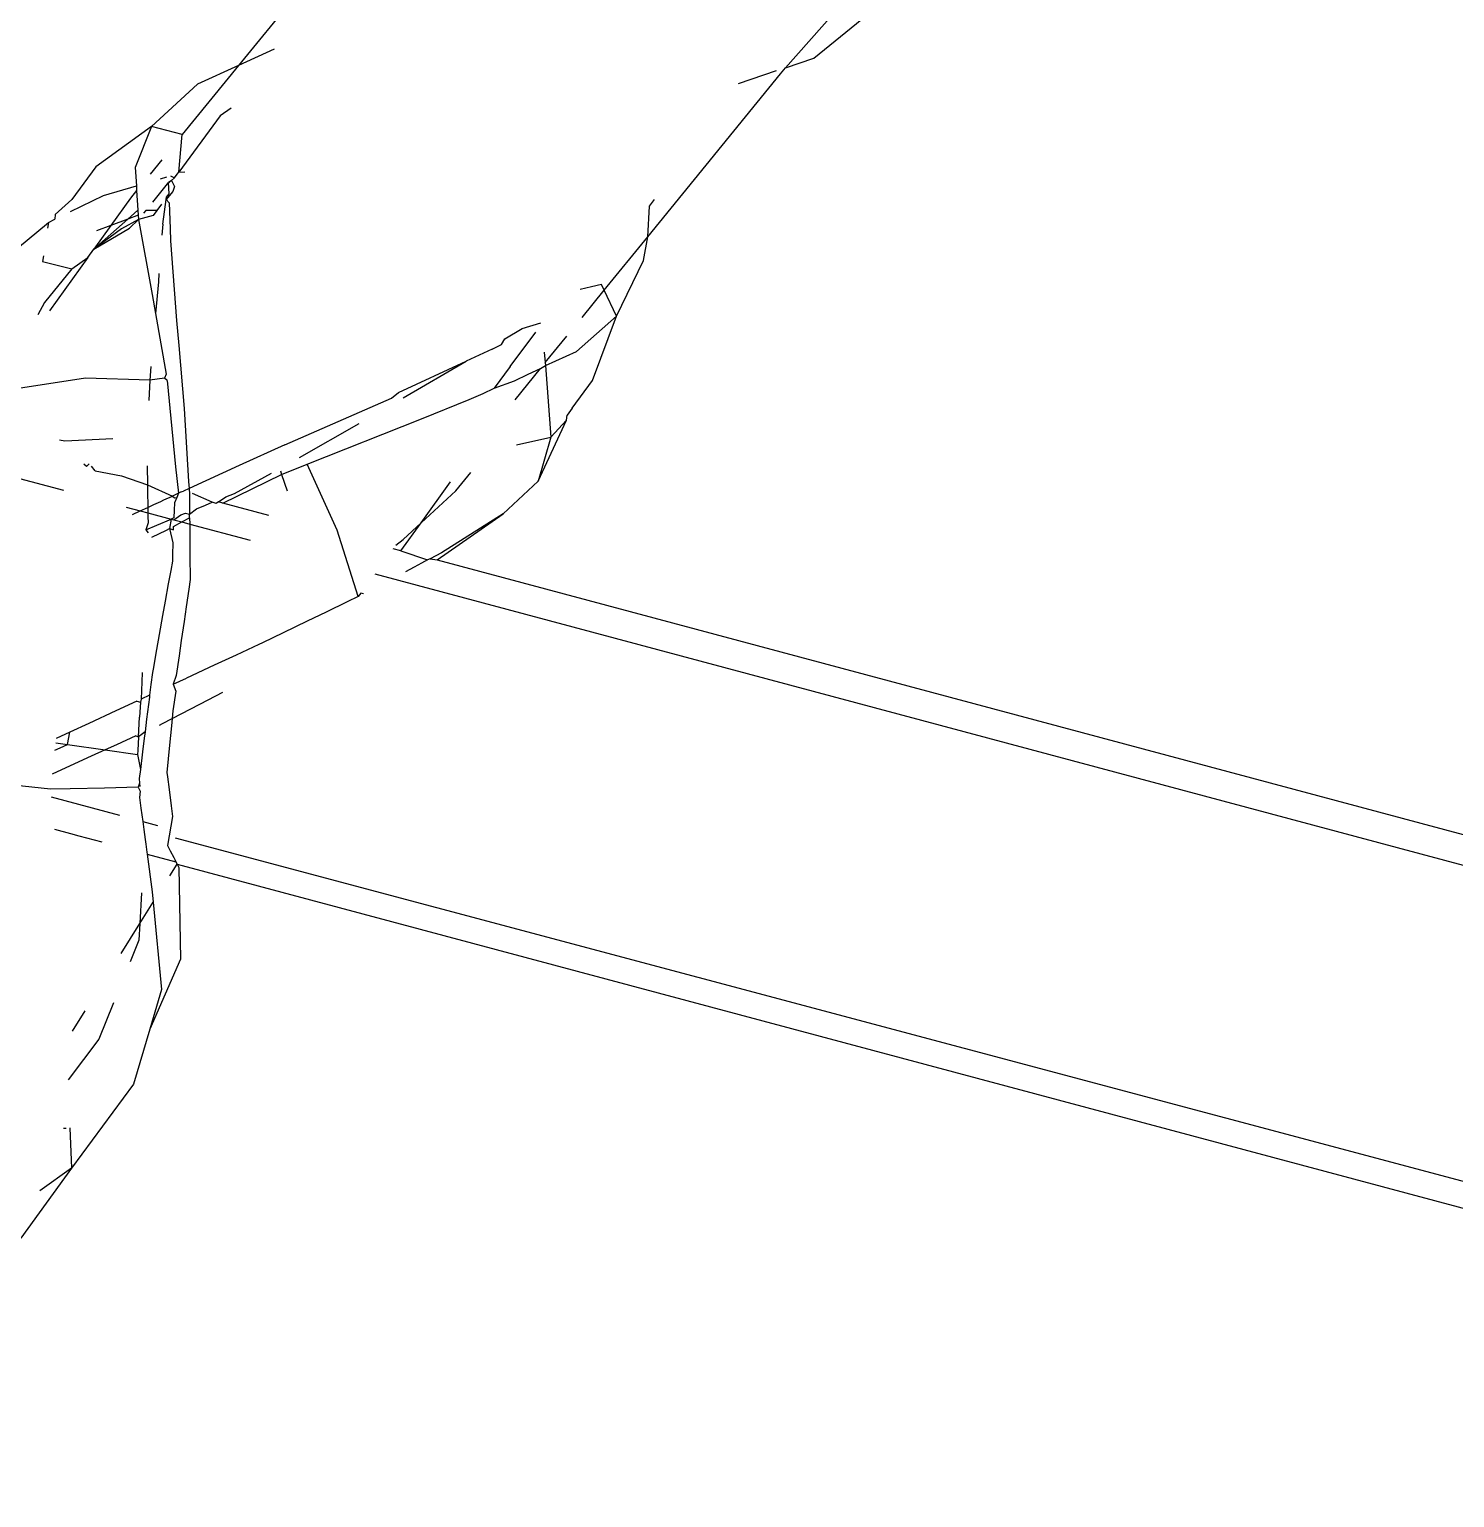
# Model space of a CAD drawing. Header units: inches. Extents: x 3324238 to 135265466, y -1036581 to 20094598.
# Drawn here: x 3354727.802 to 3354728.609, y -519085.211 to -519084.379 of the extents above; entities that cross this region are included whole.
import ezdxf

# ---------------------------------------------------------------- set-up
doc = ezdxf.new("R2010")
doc.units = ezdxf.units.IN
doc.header["$MEASUREMENT"] = 0
doc.layers.add('FURNITURE', color=32, linetype='Continuous', lineweight=13)

msp = doc.modelspace()

# ---------------------------------------------------------------- linework, layer by layer
for p, q in [((3354728.04428, -519084.24732, 0.00267), (3354727.92007, -519084.39981, 0.00267)), ((3354728.22974, -519084.40109, 0.00267), (3354728.27261, -519084.35275, 0.00267)), ((3354728.24574, -519084.39575, 0.00267), (3354728.29396, -519084.35653, 0.00267)), ((3354727.94016, -519084.39057, 0.00267), (3354727.92007, -519084.39981, 0.00267)), ((3354728.22974, -519084.40109, 0.00267), (3354728.24574, -519084.39575, 0.00267)), ((3354727.92007, -519084.39981, 0.00267), (3354727.88818, -519084.43897, 0.00267)), ((3354727.92007, -519084.39981, 0.00267), (3354727.89687, -519084.4105, 0.00267)), ((3354728.15172, -519084.49689, 0.00267), (3354728.22689, -519084.4046, 0.00267)), ((3354728.20316, -519084.40997, 0.00267), (3354728.22475, -519084.40276, 0.00267)), ((3354728.22689, -519084.4046, 0.00267), (3354728.22974, -519084.40109, 0.00267)), ((3354727.89687, -519084.4105, 0.00267), (3354727.87078, -519084.43445, 0.00267)), ((3354727.90965, -519084.42845, 0.00267), (3354727.88615, -519084.46025, 0.00267)), ((3354727.91588, -519084.42397, 0.00267), (3354727.90965, -519084.42845, 0.00267)), ((3354727.87078, -519084.43445, 0.00267), (3354727.83916, -519084.45725, 0.00267)), ((3354727.87078, -519084.43445, 0.00267), (3354727.86146, -519084.45768, 0.00267)), ((3354727.88818, -519084.43897, 0.00267), (3354727.87078, -519084.43445, 0.00267)), ((3354727.88615, -519084.46025, 0.00267), (3354727.88818, -519084.43897, 0.00267)), ((3354727.87651, -519084.45329, 0.00267), (3354727.86988, -519084.46144, 0.00267)), ((3354727.83916, -519084.45725, 0.00267), (3354727.82558, -519084.47569, 0.00267)), ((3354727.86146, -519084.45768, 0.00267), (3354727.86214, -519084.46799, 0.00267)), ((3354727.87574, -519084.46405, 0.00267), (3354727.87945, -519084.46298, 0.00267)), ((3354727.88149, -519084.46239, 0.00267), (3354727.88366, -519084.46347, 0.00267)), ((3354727.88366, -519084.46347, 0.00267), (3354727.88521, -519084.46131, 0.00267)), ((3354727.88521, -519084.46131, 0.00267), (3354727.88615, -519084.46025, 0.00267)), ((3354727.88615, -519084.46025, 0.00267), (3354727.88953, -519084.46006, 0.00267)), ((3354727.84347, -519084.47339, 0.00267), (3354727.86214, -519084.46799, 0.00267)), ((3354727.86232, -519084.47072, 0.00267), (3354727.85884, -519084.47499, 0.00267)), ((3354727.86214, -519084.46799, 0.00267), (3354727.86232, -519084.47072, 0.00267)), ((3354727.86232, -519084.47072, 0.00267), (3354727.86304, -519084.48175, 0.00267)), ((3354727.87143, -519084.47718, 0.00267), (3354727.87978, -519084.46691, 0.00267)), ((3354727.88204, -519084.46491, 0.00267), (3354727.87978, -519084.46691, 0.00267)), ((3354727.87978, -519084.46691, 0.00267), (3354727.88042, -519084.46614, 0.00267)), ((3354727.88204, -519084.46491, 0.00267), (3354727.88042, -519084.46614, 0.00267)), ((3354727.88064, -519084.47246, 0.00267), (3354727.88042, -519084.46614, 0.00267)), ((3354727.88279, -519084.47114, 0.00267), (3354727.88068, -519084.47373, 0.00267)), ((3354727.88366, -519084.46347, 0.00267), (3354727.88204, -519084.46491, 0.00267)), ((3354727.88204, -519084.46491, 0.00267), (3354727.88367, -519084.46828, 0.00267)), ((3354727.88367, -519084.46828, 0.00267), (3354727.88279, -519084.47114, 0.00267)), ((3354727.82558, -519084.47569, 0.00267), (3354727.81616, -519084.4842, 0.00267)), ((3354727.82489, -519084.48253, 0.00267), (3354727.84347, -519084.47339, 0.00267)), ((3354727.85884, -519084.47499, 0.00267), (3354727.84776, -519084.49038, 0.00267)), ((3354727.87631, -519084.47841, 0.00267), (3354727.87372, -519084.48196, 0.00267)), ((3354727.87711, -519084.48961, 0.00267), (3354727.87907, -519084.47571, 0.00267)), ((3354727.88068, -519084.47373, 0.00267), (3354727.87907, -519084.47571, 0.00267)), ((3354727.87907, -519084.47571, 0.00267), (3354727.87926, -519084.47435, 0.00267)), ((3354727.87907, -519084.47571, 0.00267), (3354727.88081, -519084.47757, 0.00267)), ((3354727.87926, -519084.47435, 0.00267), (3354727.88064, -519084.47246, 0.00267)), ((3354727.88081, -519084.47757, 0.00267), (3354727.88133, -519084.49222, 0.00267)), ((3354728.15172, -519084.49689, 0.00267), (3354728.15283, -519084.47958, 0.00267)), ((3354728.15172, -519084.49689, 0.00267), (3354728.15283, -519084.47958, 0.00267)), ((3354728.15283, -519084.47958, 0.00267), (3354728.15555, -519084.47582, 0.00267)), ((3354727.81231, -519084.48871, 0.00267), (3354727.81605, -519084.48687, 0.00267)), ((3354727.81616, -519084.4842, 0.00267), (3354727.81605, -519084.48687, 0.00267)), ((3354727.85728, -519084.48685, 0.00267), (3354727.83802, -519084.50393, 0.00267)), ((3354727.85728, -519084.48685, 0.00267), (3354727.84776, -519084.49038, 0.00267)), ((3354727.86339, -519084.48706, 0.00267), (3354727.85382, -519084.49234, 0.00267)), ((3354727.86304, -519084.48175, 0.00267), (3354727.85728, -519084.48685, 0.00267)), ((3354727.86323, -519084.48465, 0.00267), (3354727.85728, -519084.48685, 0.00267)), ((3354727.85827, -519084.49192, 0.00267), (3354727.86339, -519084.48706, 0.00267)), ((3354727.86304, -519084.48175, 0.00267), (3354727.86323, -519084.48465, 0.00267)), ((3354727.86323, -519084.48465, 0.00267), (3354727.86339, -519084.48706, 0.00267)), ((3354727.87165, -519084.48481, 0.00267), (3354727.86339, -519084.48706, 0.00267)), ((3354727.86339, -519084.48706, 0.00267), (3354727.87104, -519084.52946, 0.00267)), ((3354727.86749, -519084.48201, 0.00267), (3354727.86627, -519084.48352, 0.00267)), ((3354727.87372, -519084.48196, 0.00267), (3354727.86749, -519084.48201, 0.00267)), ((3354727.87372, -519084.48196, 0.00267), (3354727.87165, -519084.48481, 0.00267)), ((3354727.79492, -519084.50338, 0.00267), (3354727.81231, -519084.48871, 0.00267)), ((3354727.81231, -519084.48871, 0.00267), (3354727.81183, -519084.49197, 0.00267)), ((3354727.84776, -519084.49038, 0.00267), (3354727.83802, -519084.50393, 0.00267)), ((3354727.83802, -519084.50393, 0.00267), (3354727.85827, -519084.49192, 0.00267)), ((3354727.85382, -519084.49234, 0.00267), (3354727.83802, -519084.50393, 0.00267)), ((3354727.84776, -519084.49038, 0.00267), (3354727.83955, -519084.49343, 0.00267)), ((3354727.87711, -519084.48961, 0.00267), (3354727.87662, -519084.49591, 0.00267)), ((3354727.88133, -519084.49222, 0.00267), (3354727.88157, -519084.49921, 0.00267)), ((3354727.83473, -519084.5085, 0.00267), (3354727.83802, -519084.50393, 0.00267)), ((3354727.88157, -519084.49921, 0.00267), (3354727.88495, -519084.54421, 0.00267)), ((3354728.12709, -519084.52714, 0.00267), (3354728.15172, -519084.49689, 0.00267)), ((3354728.1493, -519084.51022, 0.00267), (3354728.15172, -519084.49689, 0.00267)), ((3354727.80954, -519084.50759, 0.00267), (3354727.80905, -519084.51089, 0.00267)), ((3354727.80905, -519084.51089, 0.00267), (3354727.82562, -519084.51492, 0.00267)), ((3354727.83473, -519084.5085, 0.00267), (3354727.8129, -519084.53883, 0.00267)), ((3354727.82562, -519084.51492, 0.00267), (3354727.83473, -519084.5085, 0.00267)), ((3354728.13406, -519084.54172, 0.00267), (3354728.1493, -519084.51022, 0.00267)), ((3354727.82562, -519084.51492, 0.00267), (3354727.81007, -519084.53405, 0.00267)), ((3354727.87496, -519084.51773, 0.00267), (3354727.8746, -519084.52234, 0.00267)), ((3354727.87104, -519084.52946, 0.00267), (3354727.87294, -519084.54023, 0.00267)), ((3354727.8746, -519084.52234, 0.00267), (3354727.87294, -519084.54023, 0.00267)), ((3354728.11987, -519084.52517, 0.00267), (3354728.11351, -519084.52666, 0.00267)), ((3354728.11458, -519084.5425, 0.00267), (3354728.12709, -519084.52714, 0.00267)), ((3354728.12552, -519084.52385, 0.00267), (3354728.11987, -519084.52517, 0.00267)), ((3354728.12709, -519084.52714, 0.00267), (3354728.12552, -519084.52385, 0.00267)), ((3354728.13406, -519084.54172, 0.00267), (3354728.12709, -519084.52714, 0.00267)), ((3354727.81007, -519084.53405, 0.00267), (3354727.8064, -519084.54107, 0.00267)), ((3354727.87294, -519084.54023, 0.00267), (3354727.879, -519084.57467, 0.00267)), ((3354727.88495, -519084.54421, 0.00267), (3354727.88615, -519084.55839, 0.00267)), ((3354728.0807, -519084.54877, 0.00267), (3354728.09122, -519084.54562, 0.00267)), ((3354728.11139, -519084.56171, 0.00267), (3354728.13406, -519084.54172, 0.00267)), ((3354728.12038, -519084.57828, 0.00267), (3354728.13406, -519084.54172, 0.00267)), ((3354728.06888, -519084.55776, 0.00267), (3354728.07074, -519084.55458, 0.00267)), ((3354728.07074, -519084.55458, 0.00267), (3354728.0807, -519084.54877, 0.00267)), ((3354728.07387, -519084.57032, 0.00267), (3354728.08828, -519084.55084, 0.00267)), ((3354728.09371, -519084.56812, 0.00267), (3354728.10595, -519084.55309, 0.00267)), ((3354727.88615, -519084.55839, 0.00267), (3354727.88917, -519084.5941, 0.00267)), ((3354728.06366, -519084.56042, 0.00267), (3354728.04901, -519084.56723, 0.00267)), ((3354728.06366, -519084.56042, 0.00267), (3354728.06888, -519084.55776, 0.00267)), ((3354728.09313, -519084.56216, 0.00267), (3354728.09371, -519084.56812, 0.00267)), ((3354728.09386, -519084.56964, 0.00267), (3354728.11139, -519084.56171, 0.00267)), ((3354727.87033, -519084.57034, 0.00267), (3354727.86986, -519084.57802, 0.00267)), ((3354728.01067, -519084.58509, 0.00267), (3354728.04901, -519084.56723, 0.00267)), ((3354728.0133, -519084.58813, 0.00267), (3354728.04901, -519084.56723, 0.00267)), ((3354728.07387, -519084.57032, 0.00267), (3354728.06485, -519084.58261, 0.00267)), ((3354728.09106, -519084.57137, 0.00267), (3354728.09386, -519084.56964, 0.00267)), ((3354728.09371, -519084.56812, 0.00267), (3354728.09386, -519084.56964, 0.00267)), ((3354728.09386, -519084.56964, 0.00267), (3354728.09688, -519084.6104, 0.00267)), ((3354727.83344, -519084.57695, 0.00267), (3354727.78559, -519084.58426, 0.00267)), ((3354727.86986, -519084.57802, 0.00267), (3354727.83344, -519084.57695, 0.00267)), ((3354727.86986, -519084.57802, 0.00267), (3354727.86917, -519084.58947, 0.00267)), ((3354727.87801, -519084.57691, 0.00267), (3354727.86986, -519084.57802, 0.00267)), ((3354727.879, -519084.57467, 0.00267), (3354727.87801, -519084.57691, 0.00267)), ((3354727.87964, -519084.5783, 0.00267), (3354727.87801, -519084.57691, 0.00267)), ((3354727.87964, -519084.5783, 0.00267), (3354727.8844, -519084.62703, 0.00267)), ((3354728.06485, -519084.58261, 0.00267), (3354728.07625, -519084.57841, 0.00267)), ((3354728.07625, -519084.57841, 0.00267), (3354728.08406, -519084.5747, 0.00267)), ((3354728.07661, -519084.58911, 0.00267), (3354728.09106, -519084.57137, 0.00267)), ((3354728.08406, -519084.5747, 0.00267), (3354728.09106, -519084.57137, 0.00267)), ((3354728.10896, -519084.59389, 0.00267), (3354728.12038, -519084.57828, 0.00267)), ((3354728.00666, -519084.58823, 0.00267), (3354728.01067, -519084.58509, 0.00267)), ((3354728.0507, -519084.58889, 0.00267), (3354728.05862, -519084.58564, 0.00267)), ((3354728.05862, -519084.58564, 0.00267), (3354728.06485, -519084.58261, 0.00267)), ((3354727.88917, -519084.5941, 0.00267), (3354727.89177, -519084.63547, 0.00267)), ((3354727.94625, -519084.61466, 0.00267), (3354728.00666, -519084.58823, 0.00267)), ((3354728.02358, -519084.60002, 0.00267), (3354728.0507, -519084.58889, 0.00267)), ((3354728.10896, -519084.59389, 0.00267), (3354728.10609, -519084.59781, 0.00267)), ((3354727.95447, -519084.62186, 0.00267), (3354727.98837, -519084.60252, 0.00267)), ((3354727.95879, -519084.62565, 0.00267), (3354728.02358, -519084.60002, 0.00267)), ((3354728.08973, -519084.63524, 0.00267), (3354728.10566, -519084.60074, 0.00267)), ((3354728.09688, -519084.6104, 0.00267), (3354728.10566, -519084.60074, 0.00267)), ((3354728.10566, -519084.60074, 0.00267), (3354728.10609, -519084.59781, 0.00267)), ((3354727.81856, -519084.61188, 0.00267), (3354727.82172, -519084.61237, 0.00267)), ((3354727.82172, -519084.61237, 0.00267), (3354727.84889, -519084.61108, 0.00267)), ((3354728.07747, -519084.61462, 0.00267), (3354728.09688, -519084.6104, 0.00267)), ((3354728.09688, -519084.6104, 0.00267), (3354728.08973, -519084.63524, 0.00267)), ((3354727.94625, -519084.61466, 0.00267), (3354727.92046, -519084.62642, 0.00267)), ((3354727.83394, -519084.62695, 0.00267), (3354727.83245, -519084.62569, 0.00267)), ((3354727.83545, -519084.6254, 0.00267), (3354727.83394, -519084.62695, 0.00267)), ((3354727.83891, -519084.62945, 0.00267), (3354727.83667, -519084.62682, 0.00267)), ((3354727.83891, -519084.62945, 0.00267), (3354727.85372, -519084.63225, 0.00267)), ((3354727.8682, -519084.62649, 0.00267), (3354727.8684, -519084.63735, 0.00267)), ((3354727.8844, -519084.62703, 0.00267), (3354727.88609, -519084.64209, 0.00267)), ((3354727.92046, -519084.62642, 0.00267), (3354727.89202, -519084.63939, 0.00267)), ((3354727.94378, -519084.62946, 0.00267), (3354727.94443, -519084.63142, 0.00267)), ((3354727.94443, -519084.63142, 0.00267), (3354727.95879, -519084.62565, 0.00267)), ((3354727.97583, -519084.66292, 0.00267), (3354727.95879, -519084.62565, 0.00267)), ((3354727.78367, -519084.63042, 0.00267), (3354727.82082, -519084.64037, 0.00267)), ((3354727.85372, -519084.63225, 0.00267), (3354727.8684, -519084.63735, 0.00267)), ((3354727.8684, -519084.63735, 0.00267), (3354727.86844, -519084.63992, 0.00267)), ((3354727.8684, -519084.63735, 0.00267), (3354727.88254, -519084.64371, 0.00267)), ((3354727.89177, -519084.63547, 0.00267), (3354727.89202, -519084.63939, 0.00267)), ((3354727.9112, -519084.64766, 0.00267), (3354727.94443, -519084.63142, 0.00267)), ((3354727.91765, -519084.64218, 0.00267), (3354727.93861, -519084.63078, 0.00267)), ((3354727.94443, -519084.63142, 0.00267), (3354727.94749, -519084.64074, 0.00267)), ((3354728.02339, -519084.6588, 0.00267), (3354728.04009, -519084.63558, 0.00267)), ((3354728.04298, -519084.64065, 0.00267), (3354728.05155, -519084.63025, 0.00267)), ((3354728.08973, -519084.63524, 0.00267), (3354728.0699, -519084.65381, 0.00267)), ((3354727.86844, -519084.63992, 0.00267), (3354727.8685, -519084.64339, 0.00267)), ((3354727.8685, -519084.64339, 0.00267), (3354727.86858, -519084.64757, 0.00267)), ((3354727.87595, -519084.64671, 0.00267), (3354727.87779, -519084.64587, 0.00267)), ((3354727.87779, -519084.64587, 0.00267), (3354727.88254, -519084.64371, 0.00267)), ((3354727.88609, -519084.64209, 0.00267), (3354727.88254, -519084.64371, 0.00267)), ((3354727.88254, -519084.64371, 0.00267), (3354727.88378, -519084.64472, 0.00267)), ((3354727.88507, -519084.64439, 0.00267), (3354727.88369, -519084.64745, 0.00267)), ((3354727.88378, -519084.64472, 0.00267), (3354727.88507, -519084.64439, 0.00267)), ((3354727.88609, -519084.64209, 0.00267), (3354727.88507, -519084.64439, 0.00267)), ((3354727.88756, -519084.64132, 0.00267), (3354727.88609, -519084.64209, 0.00267)), ((3354727.88756, -519084.64132, 0.00267), (3354727.88889, -519084.64081, 0.00267)), ((3354727.89202, -519084.63939, 0.00267), (3354727.88889, -519084.64081, 0.00267)), ((3354727.89202, -519084.63939, 0.00267), (3354727.89222, -519084.64257, 0.00267)), ((3354727.89222, -519084.64257, 0.00267), (3354727.89223, -519084.64373, 0.00267)), ((3354727.89223, -519084.64373, 0.00267), (3354727.89225, -519084.64632, 0.00267)), ((3354727.90515, -519084.6472, 0.00267), (3354727.89389, -519084.64215, 0.00267)), ((3354727.90876, -519084.64701, 0.00267), (3354727.91273, -519084.64415, 0.00267)), ((3354727.91273, -519084.64415, 0.00267), (3354727.91765, -519084.64218, 0.00267)), ((3354728.02339, -519084.6588, 0.00267), (3354728.04298, -519084.64065, 0.00267)), ((3354727.85638, -519084.64989, 0.00267), (3354727.86434, -519084.65203, 0.00267)), ((3354727.85993, -519084.65405, 0.00267), (3354727.86434, -519084.65203, 0.00267)), ((3354727.86434, -519084.65203, 0.00267), (3354727.86862, -519084.65007, 0.00267)), ((3354727.86434, -519084.65203, 0.00267), (3354727.86868, -519084.65319, 0.00267)), ((3354727.86858, -519084.64757, 0.00267), (3354727.86862, -519084.65007, 0.00267)), ((3354727.86862, -519084.65007, 0.00267), (3354727.87204, -519084.6485, 0.00267)), ((3354727.86862, -519084.65007, 0.00267), (3354727.86868, -519084.65319, 0.00267)), ((3354727.86868, -519084.65319, 0.00267), (3354727.88181, -519084.65671, 0.00267)), ((3354727.86868, -519084.65319, 0.00267), (3354727.86871, -519084.65516, 0.00267)), ((3354727.87204, -519084.6485, 0.00267), (3354727.87595, -519084.64671, 0.00267)), ((3354727.88335, -519084.65712, 0.00267), (3354727.88727, -519084.65438, 0.00267)), ((3354727.88354, -519084.6516, 0.00267), (3354727.88339, -519084.65604, 0.00267)), ((3354727.88369, -519084.64745, 0.00267), (3354727.88354, -519084.6516, 0.00267)), ((3354727.88727, -519084.65438, 0.00267), (3354727.88993, -519084.65331, 0.00267)), ((3354727.88993, -519084.65331, 0.00267), (3354727.8923, -519084.65396, 0.00267)), ((3354727.89225, -519084.64632, 0.00267), (3354727.89227, -519084.64975, 0.00267)), ((3354727.89227, -519084.64975, 0.00267), (3354727.8923, -519084.65396, 0.00267)), ((3354727.8923, -519084.65396, 0.00267), (3354727.89618, -519084.6508, 0.00267)), ((3354727.89232, -519084.65595, 0.00267), (3354727.8923, -519084.65396, 0.00267)), ((3354727.89618, -519084.6508, 0.00267), (3354727.90129, -519084.64875, 0.00267)), ((3354727.90129, -519084.64875, 0.00267), (3354727.90515, -519084.6472, 0.00267)), ((3354727.90734, -519084.64778, 0.00267), (3354727.90515, -519084.6472, 0.00267)), ((3354727.90876, -519084.64701, 0.00267), (3354727.90734, -519084.64778, 0.00267)), ((3354727.9112, -519084.64766, 0.00267), (3354727.90876, -519084.64701, 0.00267)), ((3354727.93711, -519084.65461, 0.00267), (3354727.9112, -519084.64766, 0.00267)), ((3354728.03259, -519084.6798, 0.00267), (3354728.0699, -519084.65381, 0.00267)), ((3354728.0699, -519084.65381, 0.00267), (3354728.03491, -519084.67576, 0.00267)), ((3354727.86875, -519084.65882, 0.00267), (3354727.86743, -519084.66283, 0.00267)), ((3354727.86743, -519084.66283, 0.00267), (3354727.87372, -519084.66016, 0.00267)), ((3354727.86871, -519084.65516, 0.00267), (3354727.86875, -519084.65882, 0.00267)), ((3354727.87372, -519084.66016, 0.00267), (3354727.88181, -519084.65671, 0.00267)), ((3354727.87925, -519084.66305, 0.00267), (3354727.88098, -519084.66211, 0.00267)), ((3354727.88181, -519084.65671, 0.00267), (3354727.88098, -519084.66211, 0.00267)), ((3354727.88098, -519084.66211, 0.00267), (3354727.88315, -519084.6627, 0.00267)), ((3354727.88098, -519084.66211, 0.00267), (3354727.88289, -519084.67012, 0.00267)), ((3354727.88339, -519084.65604, 0.00267), (3354727.88181, -519084.65671, 0.00267)), ((3354727.88181, -519084.65671, 0.00267), (3354727.88335, -519084.65712, 0.00267)), ((3354727.88315, -519084.6627, 0.00267), (3354727.88322, -519084.6609, 0.00267)), ((3354727.88322, -519084.6609, 0.00267), (3354727.88792, -519084.65834, 0.00267)), ((3354727.88335, -519084.65712, 0.00267), (3354727.88792, -519084.65834, 0.00267)), ((3354727.88792, -519084.65834, 0.00267), (3354727.89232, -519084.65595, 0.00267)), ((3354727.88792, -519084.65834, 0.00267), (3354727.89235, -519084.65953, 0.00267)), ((3354727.89232, -519084.65595, 0.00267), (3354727.89235, -519084.65953, 0.00267)), ((3354727.89235, -519084.65953, 0.00267), (3354727.92658, -519084.6687, 0.00267)), ((3354727.89235, -519084.65953, 0.00267), (3354727.89239, -519084.66519, 0.00267)), ((3354728.01196, -519084.67468, 0.00267), (3354728.02339, -519084.6588, 0.00267)), ((3354728.01324, -519084.66821, 0.00267), (3354728.02339, -519084.6588, 0.00267)), ((3354727.86743, -519084.66283, 0.00267), (3354727.86882, -519084.66445, 0.00267)), ((3354727.87092, -519084.66691, 0.00267), (3354727.87925, -519084.66305, 0.00267)), ((3354727.88289, -519084.67012, 0.00267), (3354727.88265, -519084.67694, 0.00267)), ((3354727.89239, -519084.66519, 0.00267), (3354727.89245, -519084.67268, 0.00267)), ((3354727.98775, -519084.70058, 0.00267), (3354727.97583, -519084.66292, 0.00267)), ((3354728.00902, -519084.67152, 0.00267), (3354728.01324, -519084.66821, 0.00267)), ((3354727.88265, -519084.67694, 0.00267), (3354727.88253, -519084.6805, 0.00267)), ((3354727.89245, -519084.67268, 0.00267), (3354727.8925, -519084.6796, 0.00267)), ((3354728.01196, -519084.67468, 0.00267), (3354728.00757, -519084.67351, 0.00267)), ((3354728.01196, -519084.67468, 0.00267), (3354728.02711, -519084.67986, 0.00267)), ((3354728.02851, -519084.67912, 0.00267), (3354728.02711, -519084.67986, 0.00267)), ((3354728.03491, -519084.67576, 0.00267), (3354728.02851, -519084.67912, 0.00267)), ((3354728.02851, -519084.67912, 0.00267), (3354728.03259, -519084.6798, 0.00267)), ((3354727.88159, -519084.68577, 0.00267), (3354727.88024, -519084.69327, 0.00267)), ((3354727.88253, -519084.6805, 0.00267), (3354727.88159, -519084.68577, 0.00267)), ((3354727.8925, -519084.6796, 0.00267), (3354727.89257, -519084.68871, 0.00267)), ((3354727.99723, -519084.68762, 0.00267), (3354731.50289, -519085.62665, 0.00267)), ((3354728.01954, -519084.68384, 0.00267), (3354728.01449, -519084.6865, 0.00267)), ((3354728.02371, -519084.68165, 0.00267), (3354728.01954, -519084.68384, 0.00267)), ((3354728.02711, -519084.67986, 0.00267), (3354728.02371, -519084.68165, 0.00267)), ((3354728.03259, -519084.6798, 0.00267), (3354731.47588, -519085.60163, 0.00267)), ((3354727.88024, -519084.69327, 0.00267), (3354727.87847, -519084.70318, 0.00267)), ((3354727.89258, -519084.6909, 0.00267), (3354727.89179, -519084.6964, 0.00267)), ((3354727.89257, -519084.68871, 0.00267), (3354727.89258, -519084.6909, 0.00267)), ((3354727.87847, -519084.70318, 0.00267), (3354727.87701, -519084.71134, 0.00267)), ((3354727.89179, -519084.6964, 0.00267), (3354727.89034, -519084.70636, 0.00267)), ((3354727.98144, -519084.70363, 0.00267), (3354727.9696, -519084.70934, 0.00267)), ((3354727.98775, -519084.70058, 0.00267), (3354727.98144, -519084.70363, 0.00267)), ((3354727.9892, -519084.6986, 0.00267), (3354727.98775, -519084.70058, 0.00267)), ((3354727.99073, -519084.69901, 0.00267), (3354727.9892, -519084.6986, 0.00267)), ((3354727.87701, -519084.71134, 0.00267), (3354727.87509, -519084.72208, 0.00267)), ((3354727.89034, -519084.70636, 0.00267), (3354727.88915, -519084.71463, 0.00267)), ((3354727.9696, -519084.70934, 0.00267), (3354727.95885, -519084.71453, 0.00267)), ((3354727.88915, -519084.71463, 0.00267), (3354727.88758, -519084.72542, 0.00267)), ((3354727.95885, -519084.71453, 0.00267), (3354727.94529, -519084.72108, 0.00267)), ((3354727.87509, -519084.72208, 0.00267), (3354727.87357, -519084.73058, 0.00267)), ((3354727.88758, -519084.72542, 0.00267), (3354727.88634, -519084.73404, 0.00267)), ((3354727.93144, -519084.72776, 0.00267), (3354727.9186, -519084.73373, 0.00267)), ((3354727.93366, -519084.72669, 0.00267), (3354727.93144, -519084.72776, 0.00267)), ((3354727.94529, -519084.72108, 0.00267), (3354727.93366, -519084.72669, 0.00267)), ((3354727.87357, -519084.73058, 0.00267), (3354727.87158, -519084.74173, 0.00267)), ((3354727.88634, -519084.73404, 0.00267), (3354727.88471, -519084.74525, 0.00267)), ((3354727.9186, -519084.73373, 0.00267), (3354727.9063, -519084.73944, 0.00267)), ((3354727.86546, -519084.74364, 0.00267), (3354727.86516, -519084.74893, 0.00267)), ((3354727.87124, -519084.7436, 0.00267), (3354727.87041, -519084.75035, 0.00267)), ((3354727.87158, -519084.74173, 0.00267), (3354727.87124, -519084.7436, 0.00267)), ((3354727.88471, -519084.74525, 0.00267), (3354727.88301, -519084.75026, 0.00267)), ((3354727.9063, -519084.73944, 0.00267), (3354727.89048, -519084.74679, 0.00267)), ((3354727.86516, -519084.74893, 0.00267), (3354727.86485, -519084.75869, 0.00267)), ((3354727.87041, -519084.75035, 0.00267), (3354727.86965, -519084.75646, 0.00267)), ((3354727.88456, -519084.75418, 0.00267), (3354727.8828, -519084.76533, 0.00267)), ((3354727.88301, -519084.75026, 0.00267), (3354727.89048, -519084.74679, 0.00267)), ((3354727.88301, -519084.75026, 0.00267), (3354727.88456, -519084.75418, 0.00267)), ((3354727.86235, -519084.75985, 0.00267), (3354727.85062, -519084.76527, 0.00267)), ((3354727.86235, -519084.75985, 0.00267), (3354727.8645, -519084.76043, 0.00267)), ((3354727.8645, -519084.76043, 0.00267), (3354727.86402, -519084.76889, 0.00267)), ((3354727.86485, -519084.75869, 0.00267), (3354727.8645, -519084.76043, 0.00267)), ((3354727.86965, -519084.75646, 0.00267), (3354727.86485, -519084.75869, 0.00267)), ((3354727.86901, -519084.76164, 0.00267), (3354727.86798, -519084.76997, 0.00267)), ((3354727.86951, -519084.75763, 0.00267), (3354727.86901, -519084.76164, 0.00267)), ((3354727.86965, -519084.75646, 0.00267), (3354727.86951, -519084.75763, 0.00267)), ((3354727.88796, -519084.76671, 0.00267), (3354727.90273, -519084.7591, 0.00267)), ((3354727.90273, -519084.7591, 0.00267), (3354727.91119, -519084.75474, 0.00267)), ((3354727.85062, -519084.76527, 0.00267), (3354727.83521, -519084.77238, 0.00267)), ((3354727.86339, -519084.77993, 0.00267), (3354727.86402, -519084.76889, 0.00267)), ((3354727.86798, -519084.76997, 0.00267), (3354727.8671, -519084.7771, 0.00267)), ((3354727.87694, -519084.77239, 0.00267), (3354727.8824, -519084.76958, 0.00267)), ((3354727.8824, -519084.76958, 0.00267), (3354727.882, -519084.77376, 0.00267)), ((3354727.8828, -519084.76533, 0.00267), (3354727.8824, -519084.76958, 0.00267)), ((3354727.8824, -519084.76958, 0.00267), (3354727.88796, -519084.76671, 0.00267)), ((3354727.82447, -519084.77735, 0.00267), (3354727.81677, -519084.7809, 0.00267)), ((3354727.8232, -519084.78442, 0.00267), (3354727.82447, -519084.77735, 0.00267)), ((3354727.83521, -519084.77238, 0.00267), (3354727.82447, -519084.77735, 0.00267)), ((3354727.8671, -519084.7771, 0.00267), (3354727.86339, -519084.77993, 0.00267)), ((3354727.8671, -519084.7771, 0.00267), (3354727.86665, -519084.7808, 0.00267)), ((3354727.87519, -519084.7733, 0.00267), (3354727.87694, -519084.77239, 0.00267)), ((3354727.882, -519084.77376, 0.00267), (3354727.88096, -519084.78464, 0.00267)), ((3354727.816, -519084.78759, 0.00267), (3354727.81897, -519084.78628, 0.00267)), ((3354727.81647, -519084.78348, 0.00267), (3354727.8232, -519084.78442, 0.00267)), ((3354727.81897, -519084.78628, 0.00267), (3354727.8232, -519084.78442, 0.00267)), ((3354727.8232, -519084.78442, 0.00267), (3354727.84449, -519084.7874, 0.00267)), ((3354727.84449, -519084.7874, 0.00267), (3354727.83658, -519084.791, 0.00267)), ((3354727.85087, -519084.78449, 0.00267), (3354727.84449, -519084.7874, 0.00267)), ((3354727.84449, -519084.7874, 0.00267), (3354727.86281, -519084.78996, 0.00267)), ((3354727.86182, -519084.77951, 0.00267), (3354727.85087, -519084.78449, 0.00267)), ((3354727.86182, -519084.77951, 0.00267), (3354727.86339, -519084.77993, 0.00267)), ((3354727.86339, -519084.77993, 0.00267), (3354727.86294, -519084.78775, 0.00267)), ((3354727.86665, -519084.7808, 0.00267), (3354727.86569, -519084.7885, 0.00267)), ((3354727.88096, -519084.78464, 0.00267), (3354727.88022, -519084.79243, 0.00267)), ((3354727.82704, -519084.79534, 0.00267), (3354727.81446, -519084.80107, 0.00267)), ((3354727.83658, -519084.791, 0.00267), (3354727.82704, -519084.79534, 0.00267)), ((3354727.86294, -519084.78775, 0.00267), (3354727.86281, -519084.78996, 0.00267)), ((3354727.86281, -519084.78996, 0.00267), (3354727.86446, -519084.79847, 0.00267)), ((3354727.86569, -519084.7885, 0.00267), (3354727.86446, -519084.79847, 0.00267)), ((3354727.88022, -519084.79243, 0.00267), (3354727.87948, -519084.80022, 0.00267)), ((3354727.86446, -519084.79847, 0.00267), (3354727.86383, -519084.80363, 0.00267)), ((3354727.86383, -519084.80363, 0.00267), (3354727.86402, -519084.80621, 0.00267)), ((3354727.87948, -519084.80022, 0.00267), (3354727.87977, -519084.80257, 0.00267)), ((3354727.87977, -519084.80257, 0.00267), (3354727.88067, -519084.80983, 0.00267)), ((3354727.81348, -519084.80971, 0.00267), (3354727.76381, -519084.80419, 0.00267)), ((3354727.8246, -519084.80946, 0.00267), (3354727.81348, -519084.80971, 0.00267)), ((3354727.84411, -519084.80901, 0.00267), (3354727.8246, -519084.80946, 0.00267)), ((3354727.86321, -519084.80858, 0.00267), (3354727.84411, -519084.80901, 0.00267)), ((3354727.86402, -519084.80621, 0.00267), (3354727.86321, -519084.80858, 0.00267)), ((3354727.86321, -519084.80858, 0.00267), (3354727.86436, -519084.81084, 0.00267)), ((3354727.86436, -519084.81084, 0.00267), (3354727.86398, -519084.81433, 0.00267)), ((3354727.86402, -519084.80621, 0.00267), (3354727.86416, -519084.80809, 0.00267)), ((3354727.88067, -519084.80983, 0.00267), (3354727.88183, -519084.81911, 0.00267)), ((3354727.81392, -519084.81405, 0.00267), (3354727.85261, -519084.82441, 0.00267)), ((3354727.86398, -519084.81433, 0.00267), (3354727.86478, -519084.8203, 0.00267)), ((3354727.86478, -519084.8203, 0.00267), (3354727.86581, -519084.82795, 0.00267)), ((3354727.88183, -519084.81911, 0.00267), (3354727.88257, -519084.82509, 0.00267)), ((3354727.86581, -519084.82795, 0.00267), (3354727.87413, -519084.83018, 0.00267)), ((3354727.86581, -519084.82795, 0.00267), (3354727.8664, -519084.83239, 0.00267)), ((3354727.88257, -519084.82509, 0.00267), (3354727.87983, -519084.84146, 0.00267)), ((3354727.81579, -519084.83234, 0.00267), (3354727.82492, -519084.83479, 0.00267)), ((3354727.82492, -519084.83479, 0.00267), (3354727.82955, -519084.83603, 0.00267)), ((3354727.82955, -519084.83603, 0.00267), (3354727.84251, -519084.8395, 0.00267)), ((3354727.8664, -519084.83239, 0.00267), (3354727.86716, -519084.83807, 0.00267)), ((3354727.88407, -519084.83715, 0.00267), (3354731.42811, -519085.78216, 0.00267)), ((3354727.86716, -519084.83807, 0.00267), (3354727.86753, -519084.84081, 0.00267)), ((3354727.86753, -519084.84081, 0.00267), (3354727.86812, -519084.84522, 0.00267)), ((3354727.86812, -519084.84522, 0.00267), (3354727.86827, -519084.8464, 0.00267)), ((3354727.87983, -519084.84146, 0.00267), (3354727.88139, -519084.84453, 0.00267)), ((3354727.88139, -519084.84453, 0.00267), (3354727.88335, -519084.84841, 0.00267)), ((3354727.86827, -519084.8464, 0.00267), (3354727.88453, -519084.85075, 0.00267)), ((3354727.86827, -519084.8464, 0.00267), (3354727.87112, -519084.8677, 0.00267)), ((3354727.88104, -519084.85864, 0.00267), (3354727.88518, -519084.85203, 0.00267)), ((3354727.88335, -519084.84841, 0.00267), (3354727.88387, -519084.84945, 0.00267)), ((3354727.88387, -519084.84945, 0.00267), (3354727.88453, -519084.85075, 0.00267)), ((3354727.88453, -519084.85075, 0.00267), (3354727.88518, -519084.85203, 0.00267)), ((3354727.88518, -519084.85203, 0.00267), (3354731.41655, -519085.79685, 0.00267)), ((3354727.88518, -519084.85203, 0.00267), (3354727.88616, -519084.85397, 0.00267)), ((3354727.88616, -519084.85397, 0.00267), (3354727.88724, -519084.90598, 0.00267)), ((3354727.8651, -519084.86835, 0.00267), (3354727.86416, -519084.88564, 0.00267)), ((3354727.87112, -519084.8677, 0.00267), (3354727.87169, -519084.8736, 0.00267)), ((3354727.86416, -519084.88564, 0.00267), (3354727.87169, -519084.8736, 0.00267)), ((3354727.87169, -519084.8736, 0.00267), (3354727.87643, -519084.92303, 0.00267)), ((3354727.85346, -519084.90275, 0.00267), (3354727.86416, -519084.88564, 0.00267)), ((3354727.86416, -519084.88564, 0.00267), (3354727.86364, -519084.89517, 0.00267)), ((3354727.86364, -519084.89517, 0.00267), (3354727.85869, -519084.90737, 0.00267)), ((3354727.88724, -519084.90598, 0.00267), (3354727.86976, -519084.94557, 0.00267)), ((3354727.87643, -519084.92303, 0.00267), (3354727.86976, -519084.94557, 0.00267)), ((3354727.82602, -519084.94666, 0.00267), (3354727.83318, -519084.93521, 0.00267)), ((3354727.84921, -519084.93069, 0.00267), (3354727.84087, -519084.95123, 0.00267)), ((3354727.84087, -519084.95123, 0.00267), (3354727.82348, -519084.9742, 0.00267)), ((3354727.86976, -519084.94557, 0.00267), (3354727.86058, -519084.97662, 0.00267)), ((3354727.86058, -519084.97662, 0.00267), (3354727.82546, -519085.02422, 0.00267)), ((3354727.82095, -519085.00168, 0.00267), (3354727.82236, -519085.0016, 0.00267)), ((3354727.82448, -519085.00148, 0.00267), (3354727.82546, -519085.02422, 0.00267)), ((3354727.82546, -519085.02422, 0.00267), (3354727.79673, -519085.06394, 0.00267)), ((3354727.82546, -519085.02422, 0.00267), (3354727.80752, -519085.03698, 0.00267))]:
    msp.add_line(p, q)
at = {"layer": 'FURNITURE', "lineweight": 30}
msp.add_arc((3354732.75313, -519086.61744, 0.00267), 12.0161, 2.966283, 177.033717, dxfattribs=at)

doc.saveas('drawing.dxf')
